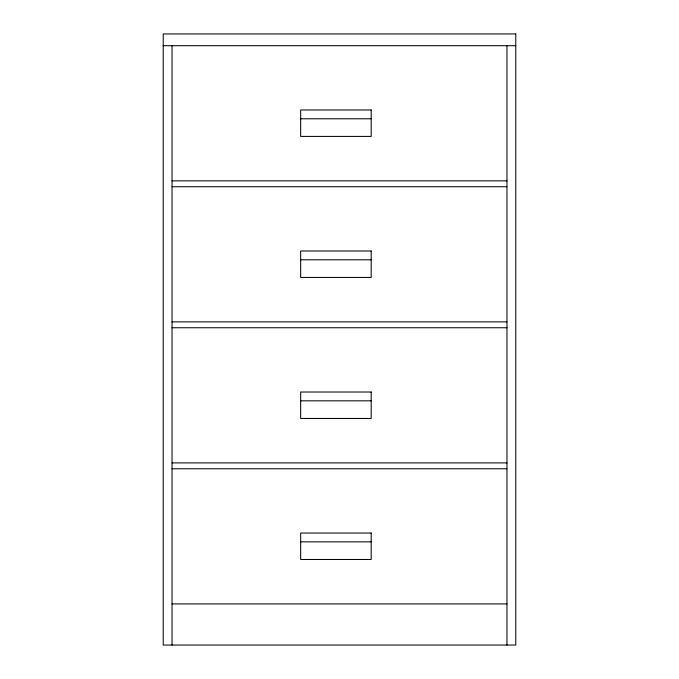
<?xml version="1.0" encoding="UTF-8"?>
<svg xmlns="http://www.w3.org/2000/svg" width="679" height="679" viewBox="0 0 679 679"><rect width="100%" height="100%" fill="white"/><g stroke="black" fill="none" stroke-linecap="round" stroke-linejoin="round"><path stroke-width="1.02" d="M163.223 45.705L515.777 45.705M300.67 118.783L371.184 118.783M172.033 180.852L506.967 180.852M172.033 186.725L506.967 186.725M300.67 259.811L371.184 259.811M172.033 321.871L506.967 321.871M172.033 327.745L506.967 327.745M300.67 400.831L371.184 400.831M172.033 462.891L506.967 462.891M172.033 468.773L506.967 468.773M300.67 541.859L371.184 541.859M172.033 603.92L506.967 603.92M506.967 45.705L506.967 645.05M172.033 45.705L172.033 645.05M515.777 33.95L163.223 33.95L163.223 645.05L515.777 645.05L515.777 33.95M371.184 109.973L300.67 109.973L300.67 136.411L371.184 136.411L371.184 109.973M371.184 250.992L300.67 250.992L300.67 277.439L371.184 277.439L371.184 250.992M371.184 392.021L300.67 392.021L300.67 418.459L371.184 418.459L371.184 392.021M371.184 533.04L300.67 533.04L300.67 559.479L371.184 559.479L371.184 533.04"/></g></svg>
